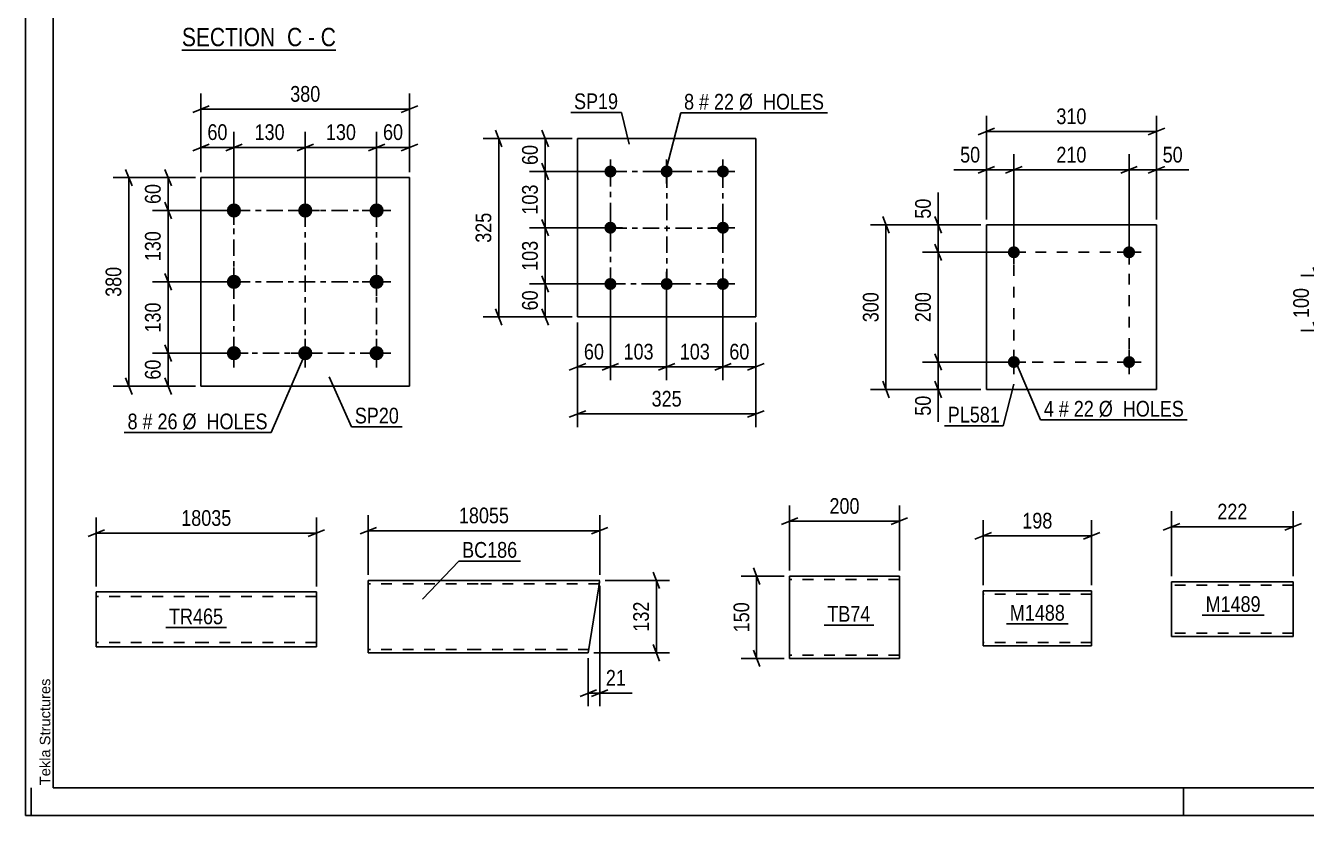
# Model space of a CAD drawing. Header units: millimetres. Extents: x 0 to 841, y 0 to 594.
# Drawn here: x 0 to 233.4, y 0 to 143.9 of the extents above; entities that cross this region are included whole.
import ezdxf

# ---------------------------------------------------------------- set-up
doc = ezdxf.new("R2010")
doc.units = ezdxf.units.MM
doc.linetypes.add('DXK_LINE_DOT2', pattern=[3.9198, 1.9599, -1.9599])
doc.linetypes.add('DXK_LINE_DOT3', pattern=[5.9187, 2.979, -0.9799, 0.9799, -0.9799])
doc.styles.add('Arial', font='ARIAL.TTF', dxfattribs={"height": 0.2})
doc.styles.add('Arial Narrow', font='ARIALN.TTF', dxfattribs={"height": 0.2})

# ---------------------------------------------------------------- blocks, each defined once
blk = doc.blocks.new('Unknown-814553059-1135')
at = {"color": 5, "linetype": 'Continuous'}
for p, q in [((0, 594), (0, 0)), ((5, 589), (5, 5)), ((1, 0), (1, 5)), ((5, 5), (836, 5)), ((211, 0), (211, 5)), ((0, 0), (841, 0))]:
    blk.add_line(p, q, dxfattribs=at)
at = {"color": 174, "linetype": 'Continuous', "style": 'Arial'}
blk.add_text('Tekla Structures', height=1.9102, rotation=90, dxfattribs=at).set_placement((4.5, 5.5))
blk = doc.blocks.new('Unknown-814553059-13 - 6811')
at = {"color": 6, "linetype": 'Continuous'}
blk.add_line((28.48, 139.41), (56.55, 139.41), dxfattribs=at)
at = {"color": 0, "linetype": 'Continuous'}
blk.add_wipeout([(46.59, 140.16), (46.59, 143.66), (28.48, 143.66), (28.48, 140.16)], dxfattribs=at)
at = {"color": 7, "linetype": 'Continuous', "style": 'Arial Narrow'}
blk.add_text('SECTION ', height=3.34, dxfattribs=at).set_placement((28.48, 140.16))
at = {"color": 0, "linetype": 'Continuous'}
blk.add_wipeout([(50.41, 140.16), (50.41, 143.66), (47.64, 143.66), (47.64, 140.16)], dxfattribs=at)
at = {"color": 7, "linetype": 'Continuous', "style": 'Arial Narrow'}
blk.add_text('C', height=3.34, dxfattribs=at).set_placement((47.64, 140.16))
at = {"color": 0, "linetype": 'Continuous'}
blk.add_wipeout([(52.73, 140.16), (52.73, 143.66), (51.46, 143.66), (51.46, 140.16)], dxfattribs=at)
at = {"color": 7, "linetype": 'Continuous', "style": 'Arial Narrow'}
blk.add_text('-', height=3.34, dxfattribs=at).set_placement((51.46, 140.16))
at = {"color": 0, "linetype": 'Continuous'}
blk.add_wipeout([(56.55, 140.16), (56.55, 143.66), (53.78, 143.66), (53.78, 140.16)], dxfattribs=at)
at = {"color": 7, "linetype": 'Continuous', "style": 'Arial Narrow'}
blk.add_text('C', height=3.34, dxfattribs=at).set_placement((53.78, 140.16))
blk = doc.blocks.new('Part-814553059-6535 - 6529')
at = {"color": 2, "linetype": 'Continuous'}
for p, q in [((31.96, 116.22), (31.96, 78.22)), ((31.96, 116.22), (69.96, 116.22)), ((69.96, 116.22), (69.96, 78.22)), ((31.96, 78.22), (69.96, 78.22))]:
    blk.add_line(p, q, dxfattribs=at)
blk = doc.blocks.new('Bolt-814553059-6568 - 6529')
at = {"linetype": 'Continuous'}
for points in [[(37.96, 111.52, -1), (37.96, 108.92, -1)], [(50.96, 111.52, -1), (50.96, 108.92, -1)], [(63.96, 111.52, -1), (63.96, 108.92, -1)], [(37.96, 98.52, -1), (37.96, 95.92, -1)], [(63.96, 98.52, -1), (63.96, 95.92, -1)], [(37.96, 85.52, -1), (37.96, 82.92, -1)], [(50.96, 85.52, -1), (50.96, 82.92, -1)], [(63.96, 85.52, -1), (63.96, 82.92, -1)]]:
    blk.add_hatch(color=1, dxfattribs=at).paths.add_polyline_path(points)
at = {"color": 1, "linetype": 'Continuous'}
for p, q in [((37.96, 112.82), (37.96, 107.62)), ((50.96, 112.82), (50.96, 107.62)), ((63.96, 112.82), (63.96, 107.62)), ((35.36, 110.22), (40.56, 110.22)), ((48.36, 110.22), (53.56, 110.22)), ((61.36, 110.22), (66.56, 110.22)), ((37.96, 99.82), (37.96, 94.62)), ((63.96, 99.82), (63.96, 94.62)), ((35.36, 97.22), (40.56, 97.22)), ((61.36, 97.22), (66.56, 97.22)), ((37.96, 86.82), (37.96, 81.62)), ((50.96, 86.82), (50.96, 81.62)), ((63.96, 86.82), (63.96, 81.62)), ((35.36, 84.22), (40.56, 84.22)), ((48.36, 84.22), (53.56, 84.22)), ((61.36, 84.22), (66.56, 84.22))]:
    blk.add_line(p, q, dxfattribs=at)
blk = doc.blocks.new('Part-814553059-11374 - 11373')
at = {"color": 2, "linetype": 'Continuous'}
for p, q in [((62.44, 41.62), (62.44, 42.82)), ((62.44, 42.82), (82.44, 42.82)), ((82.54, 42.82), (104.62, 42.82)), ((104.6, 42.73), (104.43, 41.62)), ((104.62, 42.82), (104.6, 42.73)), ((62.44, 29.71), (62.44, 41.62)), ((104.43, 41.62), (102.54, 29.62)), ((62.44, 29.62), (62.44, 29.71)), ((82.44, 29.62), (62.44, 29.62)), ((102.54, 29.62), (82.54, 29.62))]:
    blk.add_line(p, q, dxfattribs=at)
at = {"color": 7, "linetype": 'DXK_LINE_DOT2'}
for p, q in [((82.44, 42.22), (62.44, 42.22)), ((104.52, 42.22), (82.54, 42.22)), ((104.43, 41.62), (104.56, 42.47)), ((82.44, 30.22), (62.44, 30.22)), ((62.44, 29.71), (62.44, 29.62)), ((102.64, 30.22), (82.54, 30.22))]:
    blk.add_line(p, q, dxfattribs=at)
blk = doc.blocks.new('Part-814553059-6500 - 6496')
at = {"color": 2, "linetype": 'Continuous'}
for p, q in [((139.23, 43.6), (139.23, 42.4)), ((159.23, 43.6), (139.23, 43.6)), ((139.23, 29.34), (139.23, 42.4)), ((159.23, 43.51), (159.23, 43.6)), ((159.23, 43.51), (159.23, 42.4)), ((159.23, 42.4), (159.23, 28.6)), ((139.23, 28.69), (139.23, 29.34)), ((139.23, 28.6), (139.23, 28.69)), ((159.23, 28.6), (139.23, 28.6))]:
    blk.add_line(p, q, dxfattribs=at)
at = {"color": 7, "linetype": 'DXK_LINE_DOT2'}
for p, q in [((159.23, 43), (139.23, 43)), ((159.23, 42.4), (159.23, 43.25)), ((139.23, 29.34), (139.23, 28.95)), ((139.23, 29.2), (139.23, 29.25)), ((159.23, 29.2), (139.23, 29.2)), ((159.23, 29.2), (159.23, 29.25))]:
    blk.add_line(p, q, dxfattribs=at)
blk = doc.blocks.new('Bolt-814553059-6357 - 6323')
at = {"linetype": 'Continuous'}
for points in [[(106.57, 118.43, -1), (106.57, 116.23, -1)], [(116.82, 118.43, -1), (116.82, 116.23, -1)], [(127.07, 118.43, -1), (127.07, 116.23, -1)], [(106.57, 108.18, -1), (106.57, 105.98, -1)], [(127.07, 108.18, -1), (127.07, 105.98, -1)], [(106.57, 97.93, -1), (106.57, 95.73, -1)], [(116.82, 97.93, -1), (116.82, 95.73, -1)], [(127.07, 97.93, -1), (127.07, 95.73, -1)]]:
    blk.add_hatch(color=1, dxfattribs=at).paths.add_polyline_path(points)
at = {"color": 1, "linetype": 'Continuous'}
for p, q in [((106.57, 119.53), (106.57, 115.13)), ((116.82, 119.53), (116.82, 115.13)), ((127.07, 119.53), (127.07, 115.13)), ((104.37, 117.33), (108.77, 117.33)), ((114.62, 117.33), (119.02, 117.33)), ((124.87, 117.33), (129.27, 117.33)), ((106.57, 109.28), (106.57, 104.88)), ((127.07, 109.28), (127.07, 104.88)), ((104.37, 107.08), (108.77, 107.08)), ((124.87, 107.08), (129.27, 107.08)), ((106.57, 99.03), (106.57, 94.63)), ((116.82, 99.03), (116.82, 94.63)), ((127.07, 99.03), (127.07, 94.63)), ((104.37, 96.83), (108.77, 96.83)), ((114.62, 96.83), (119.02, 96.83)), ((124.87, 96.83), (129.27, 96.83))]:
    blk.add_line(p, q, dxfattribs=at)
blk = doc.blocks.new('Part-814553059-6362 - 6323')
at = {"color": 2, "linetype": 'Continuous'}
for p, q in [((100.57, 123.33), (100.57, 90.83)), ((100.57, 123.33), (133.07, 123.33)), ((133.07, 123.33), (133.07, 90.83)), ((100.57, 90.83), (133.07, 90.83))]:
    blk.add_line(p, q, dxfattribs=at)
blk = doc.blocks.new('Part-814553059-2175 - 2171')
at = {"color": 2, "linetype": 'Continuous'}
for p, q in [((12.88, 39.11), (12.88, 40.71)), ((12.88, 40.71), (32.88, 40.71)), ((32.98, 40.71), (52.98, 40.71)), ((52.98, 40.71), (52.98, 39.11)), ((12.88, 39.11), (12.88, 30.71)), ((52.98, 30.71), (52.98, 39.11)), ((32.88, 30.71), (12.88, 30.71)), ((52.98, 30.71), (32.98, 30.71))]:
    blk.add_line(p, q, dxfattribs=at)
at = {"color": 7, "linetype": 'DXK_LINE_DOT2'}
for p, q in [((32.88, 39.91), (12.88, 39.91)), ((52.98, 39.91), (32.98, 39.91)), ((52.98, 39.11), (52.98, 40.59)), ((12.88, 31.51), (12.88, 31.57)), ((32.88, 31.51), (12.88, 31.51)), ((52.98, 31.51), (32.98, 31.51)), ((52.98, 31.51), (52.98, 31.57))]:
    blk.add_line(p, q, dxfattribs=at)
blk = doc.blocks.new('Part-814553059-2128 - 2114')
at = {"color": 2, "linetype": 'Continuous'}
for p, q in [((174.49, 31.01), (174.49, 40.92)), ((194.26, 40.92), (174.49, 40.92)), ((194.26, 32.12), (194.26, 40.92)), ((174.49, 31.01), (174.49, 30.92)), ((174.49, 30.92), (194.26, 30.92)), ((194.26, 30.92), (194.26, 32.12))]:
    blk.add_line(p, q, dxfattribs=at)
at = {"color": 7, "linetype": 'DXK_LINE_DOT2'}
for p, q in [((194.26, 40.32), (174.49, 40.32)), ((174.49, 31.52), (174.49, 31.57)), ((194.26, 31.52), (174.49, 31.52)), ((194.26, 31.57), (194.26, 31.89)), ((194.26, 31.52), (194.26, 31.57))]:
    blk.add_line(p, q, dxfattribs=at)
blk = doc.blocks.new('Bolt-814553059-1943 - 1894')
at = {"linetype": 'Continuous'}
for points in [[(181.19, 82.61, -1), (178.99, 82.61, -1)], [(202.19, 82.61, -1), (199.99, 82.61, -1)]]:
    blk.add_hatch(color=1, dxfattribs=at).paths.add_polyline_path(points)
at = {"color": 1, "linetype": 'Continuous'}
for p, q in [((180.09, 84.81), (180.09, 80.41)), ((201.09, 84.81), (201.09, 80.41)), ((177.89, 82.61), (182.29, 82.61)), ((198.89, 82.61), (203.29, 82.61))]:
    blk.add_line(p, q, dxfattribs=at)
blk = doc.blocks.new('Part-814553059-1910 - 1894')
at = {"color": 2, "linetype": 'Continuous'}
for p, q in [((175.09, 77.61), (175.09, 107.61)), ((175.09, 107.61), (206.09, 107.61)), ((206.09, 107.61), (206.09, 77.61)), ((206.09, 77.61), (175.09, 77.61))]:
    blk.add_line(p, q, dxfattribs=at)
blk = doc.blocks.new('Bolt-814553059-1948 - 1894')
at = {"linetype": 'Continuous'}
for points in [[(181.19, 102.61, -1), (178.99, 102.61, -1)], [(202.19, 102.61, -1), (199.99, 102.61, -1)]]:
    blk.add_hatch(color=1, dxfattribs=at).paths.add_polyline_path(points)
at = {"color": 1, "linetype": 'Continuous'}
for p, q in [((180.09, 104.81), (180.09, 100.41)), ((201.09, 104.81), (201.09, 100.41)), ((177.89, 102.61), (182.29, 102.61)), ((198.89, 102.61), (203.29, 102.61))]:
    blk.add_line(p, q, dxfattribs=at)
blk = doc.blocks.new('Part-814553059-1877 - 1863')
at = {"color": 2, "linetype": 'Continuous'}
for p, q in [((208.83, 32.67), (208.83, 42.58)), ((230.99, 42.58), (208.83, 42.58)), ((230.99, 33.78), (230.99, 42.58)), ((230.99, 32.58), (230.99, 33.78)), ((208.83, 32.67), (208.83, 32.58)), ((208.83, 32.58), (230.99, 32.58))]:
    blk.add_line(p, q, dxfattribs=at)
at = {"color": 7, "linetype": 'DXK_LINE_DOT2'}
for p, q in [((230.99, 41.98), (208.83, 41.98)), ((208.83, 33.18), (208.83, 33.22)), ((230.99, 33.18), (208.83, 33.18)), ((230.99, 33.22), (230.99, 33.55)), ((230.99, 33.18), (230.99, 33.22))]:
    blk.add_line(p, q, dxfattribs=at)
blk = doc.blocks.new('Rectangle-814553059-6655 - 6529')
at = {"color": 1, "linetype": 'DXK_LINE_DOT3'}
blk.add_lwpolyline([(37.96, 110.22), (63.96, 110.22), (63.96, 84.22), (37.96, 84.22), (37.96, 110.22)], close=True, dxfattribs=at)
blk = doc.blocks.new('Rectangle-814553059-6449 - 6323')
at = {"color": 1, "linetype": 'DXK_LINE_DOT3'}
blk.add_lwpolyline([(106.57, 117.33), (127.07, 117.33), (127.07, 96.83), (106.57, 96.83), (106.57, 117.33)], close=True, dxfattribs=at)
blk = doc.blocks.new('Rectangle-814553059-2057 - 1894')
at = {"color": 1, "linetype": 'DXK_LINE_DOT2'}
blk.add_lwpolyline([(180.09, 102.61), (201.09, 102.61), (201.09, 82.61), (180.09, 82.61), (180.09, 102.61)], close=True, dxfattribs=at)
blk = doc.blocks.new('Line-814553059-6641 - 6529')
at = {"color": 1, "linetype": 'DXK_LINE_DOT3'}
blk.add_line((50.96, 110.22), (50.96, 84.22), dxfattribs=at)
blk = doc.blocks.new('Line-814553059-6435 - 6323')
at = {"color": 1, "linetype": 'DXK_LINE_DOT3'}
blk.add_line((116.87, 117.33), (116.87, 96.83), dxfattribs=at)
blk = doc.blocks.new('Line-814553059-6648 - 6529')
at = {"color": 1, "linetype": 'DXK_LINE_DOT3'}
blk.add_line((37.96, 97.22), (63.96, 97.22), dxfattribs=at)
blk = doc.blocks.new('Line-814553059-6442 - 6323')
at = {"color": 1, "linetype": 'DXK_LINE_DOT3'}
blk.add_line((106.57, 107.03), (127.07, 107.03), dxfattribs=at)
blk = doc.blocks.new('StraightDimension-814553059-6595 - 6529')
at = {"color": 7, "linetype": 'Continuous'}
for p, q in [((19.39, 114.72), (18.19, 117.72)), ((30.96, 116.22), (15.94, 116.22)), ((18.79, 78.22), (18.79, 116.22)), ((18.19, 79.72), (19.39, 76.72)), ((30.96, 78.22), (15.94, 78.22))]:
    blk.add_line(p, q, dxfattribs=at)
at = {"color": 0}
blk.add_wipeout([(18.04, 100.57), (13.84, 100.57), (13.84, 93.88), (18.04, 93.88)], dxfattribs=at)
at = {"color": 3, "style": 'Arial Narrow'}
blk.add_text('380', height=2.863, rotation=90.0002, dxfattribs=at).set_placement((17.44, 94.48))
blk = doc.blocks.new('StraightDimension-814553059-6570 - 6529')
at = {"color": 7, "linetype": 'Continuous'}
for p, q in [((25.36, 117.72), (26.56, 114.72)), ((30.96, 116.22), (23.11, 116.22)), ((25.96, 110.22), (25.96, 116.22)), ((36.96, 110.22), (23.11, 110.22)), ((26.56, 108.72), (25.36, 111.72))]:
    blk.add_line(p, q, dxfattribs=at)
at = {"color": 0}
blk.add_wipeout([(25.21, 115.65), (21.01, 115.65), (21.01, 110.8), (25.21, 110.8)], dxfattribs=at)
at = {"color": 3, "style": 'Arial Narrow'}
blk.add_text('60', height=2.863, rotation=90.0002, dxfattribs=at).set_placement((24.61, 111.4))
blk = doc.blocks.new('StraightDimension-814553059-6580 - 6529')
at = {"color": 7, "linetype": 'Continuous'}
for p, q in [((36.96, 84.22), (23.11, 84.22)), ((25.36, 85.72), (26.56, 82.72)), ((25.96, 78.22), (25.96, 84.22)), ((26.56, 76.72), (25.36, 79.72)), ((30.96, 78.22), (23.11, 78.22))]:
    blk.add_line(p, q, dxfattribs=at)
at = {"color": 0}
blk.add_wipeout([(25.21, 83.65), (21.01, 83.65), (21.01, 78.8), (25.21, 78.8)], dxfattribs=at)
at = {"color": 3, "style": 'Arial Narrow'}
blk.add_text('60', height=2.863, rotation=90.0002, dxfattribs=at).set_placement((24.61, 79.4))
blk = doc.blocks.new('StraightDimension-814553059-6606 - 6529')
at = {"color": 7, "linetype": 'Continuous'}
for p, q in [((63.96, 111.22), (63.96, 124.57)), ((69.96, 117.22), (69.96, 124.57)), ((62.46, 121.12), (65.46, 122.32)), ((63.96, 121.72), (69.96, 121.72)), ((71.46, 122.32), (68.46, 121.12))]:
    blk.add_line(p, q, dxfattribs=at)
at = {"color": 0}
blk.add_wipeout([(69.39, 122.47), (69.39, 126.67), (64.53, 126.67), (64.53, 122.47)], dxfattribs=at)
at = {"color": 3, "style": 'Arial Narrow'}
blk.add_text('60', height=2.863, dxfattribs=at).set_placement((65.13, 123.07))
blk = doc.blocks.new('StraightDimension-814553059-6616 - 6529')
at = {"color": 7, "linetype": 'Continuous'}
for p, q in [((31.96, 117.22), (31.96, 124.57)), ((37.96, 111.22), (37.96, 124.57)), ((30.46, 121.12), (33.46, 122.32)), ((31.96, 121.72), (37.96, 121.72)), ((39.46, 122.32), (36.46, 121.12))]:
    blk.add_line(p, q, dxfattribs=at)
at = {"color": 0}
blk.add_wipeout([(37.39, 122.47), (37.39, 126.67), (32.53, 126.67), (32.53, 122.47)], dxfattribs=at)
at = {"color": 3, "style": 'Arial Narrow'}
blk.add_text('60', height=2.863, dxfattribs=at).set_placement((33.13, 123.07))
blk = doc.blocks.new('StraightDimension-814553059-6631 - 6529')
at = {"color": 7, "linetype": 'Continuous'}
for p, q in [((31.96, 117.22), (31.96, 131.54)), ((69.96, 117.22), (69.96, 131.54)), ((33.46, 129.29), (30.46, 128.09)), ((31.96, 128.69), (69.96, 128.69)), ((68.46, 128.09), (71.46, 129.29))]:
    blk.add_line(p, q, dxfattribs=at)
at = {"color": 0}
blk.add_wipeout([(54.31, 129.44), (54.31, 133.64), (47.62, 133.64), (47.62, 129.44)], dxfattribs=at)
at = {"color": 3, "style": 'Arial Narrow'}
blk.add_text('380', height=2.863, dxfattribs=at).set_placement((48.22, 130.04))
blk = doc.blocks.new('StraightDimension-814553059-9884 - 6529')
at = {"color": 7, "linetype": 'Continuous'}
for p, q in [((26.56, 95.72), (25.36, 98.72)), ((36.96, 97.22), (23.11, 97.22)), ((25.96, 84.22), (25.96, 97.22)), ((36.96, 84.22), (23.11, 84.22)), ((25.36, 85.72), (26.56, 82.72))]:
    blk.add_line(p, q, dxfattribs=at)
at = {"color": 0}
blk.add_wipeout([(25.21, 94.07), (21.01, 94.07), (21.01, 87.38), (25.21, 87.38)], dxfattribs=at)
at = {"color": 3, "style": 'Arial Narrow'}
blk.add_text('130', height=2.863, rotation=90.0002, dxfattribs=at).set_placement((24.61, 87.98))
blk = doc.blocks.new('StraightDimension-814553059-9886 - 6529')
at = {"color": 7, "linetype": 'Continuous'}
for p, q in [((36.96, 110.22), (23.11, 110.22)), ((26.56, 108.72), (25.36, 111.72)), ((25.96, 97.22), (25.96, 110.22)), ((25.36, 98.72), (26.56, 95.72)), ((36.96, 97.22), (23.11, 97.22))]:
    blk.add_line(p, q, dxfattribs=at)
at = {"color": 0}
blk.add_wipeout([(25.21, 107.07), (21.01, 107.07), (21.01, 100.38), (25.21, 100.38)], dxfattribs=at)
at = {"color": 3, "style": 'Arial Narrow'}
blk.add_text('130', height=2.863, rotation=90.0002, dxfattribs=at).set_placement((24.61, 100.98))
blk = doc.blocks.new('StraightDimension-814553059-9906 - 6529')
at = {"color": 7, "linetype": 'Continuous'}
for p, q in [((37.96, 111.22), (37.96, 124.57)), ((50.96, 111.22), (50.96, 124.57)), ((39.46, 122.32), (36.46, 121.12)), ((37.96, 121.72), (50.96, 121.72)), ((49.46, 121.12), (52.46, 122.32))]:
    blk.add_line(p, q, dxfattribs=at)
at = {"color": 0}
blk.add_wipeout([(47.81, 122.47), (47.81, 126.67), (41.12, 126.67), (41.12, 122.47)], dxfattribs=at)
at = {"color": 3, "style": 'Arial Narrow'}
blk.add_text('130', height=2.863, dxfattribs=at).set_placement((41.72, 123.07))
blk = doc.blocks.new('StraightDimension-814553059-9908 - 6529')
at = {"color": 7, "linetype": 'Continuous'}
for p, q in [((50.96, 111.22), (50.96, 124.57)), ((63.96, 111.22), (63.96, 124.57)), ((52.46, 122.32), (49.46, 121.12)), ((50.96, 121.72), (63.96, 121.72)), ((62.46, 121.12), (65.46, 122.32))]:
    blk.add_line(p, q, dxfattribs=at)
at = {"color": 0}
blk.add_wipeout([(60.81, 122.47), (60.81, 126.67), (54.12, 126.67), (54.12, 122.47)], dxfattribs=at)
at = {"color": 3, "style": 'Arial Narrow'}
blk.add_text('130', height=2.863, dxfattribs=at).set_placement((54.72, 123.07))
blk = doc.blocks.new('StraightDimension-814553059-11407 - 11373')
at = {"color": 7, "linetype": 'Continuous'}
for p, q in [((62.44, 43.82), (62.44, 54.73)), ((104.62, 43.82), (104.62, 54.73)), ((63.94, 52.48), (60.94, 51.28)), ((62.44, 51.88), (104.62, 51.88)), ((103.12, 51.28), (106.12, 52.48))]:
    blk.add_line(p, q, dxfattribs=at)
at = {"color": 0}
blk.add_wipeout([(88.7, 52.63), (88.7, 56.83), (78.36, 56.83), (78.36, 52.63)], dxfattribs=at)
at = {"color": 3, "style": 'Arial Narrow'}
blk.add_text('18055', height=2.863, dxfattribs=at).set_placement((78.96, 53.23))
blk = doc.blocks.new('StraightDimension-814553059-11418 - 11373')
at = {"color": 7, "linetype": 'Continuous'}
for p, q in [((104.62, 41.82), (104.62, 19.88)), ((102.54, 28.62), (102.54, 19.88)), ((101.04, 21.68), (104.04, 22.88)), ((102.54, 22.28), (104.62, 22.28)), ((106.12, 22.88), (103.12, 21.68))]:
    blk.add_line(p, q, dxfattribs=at)
at = {"color": 0}
blk.add_wipeout([(110, 23.03), (110, 27.23), (105.14, 27.23), (105.14, 23.03)], dxfattribs=at)
at = {"color": 7, "linetype": 'Continuous'}
blk.add_line((104.62, 22.28), (110.52, 22.28), dxfattribs=at)
blk.add_line((104.62, 22.28), (110.52, 22.28), dxfattribs=at)
at = {"color": 3, "style": 'Arial Narrow'}
blk.add_text('21', height=2.863, dxfattribs=at).set_placement((105.74, 23.63))
blk = doc.blocks.new('StraightDimension-814553059-11433 - 11373')
at = {"color": 7, "linetype": 'Continuous'}
for p, q in [((105.62, 42.82), (117.34, 42.82)), ((115.54, 41.32), (114.34, 44.32)), ((114.94, 29.62), (114.94, 42.82)), ((114.34, 31.12), (115.54, 28.12)), ((103.54, 29.62), (117.34, 29.62))]:
    blk.add_line(p, q, dxfattribs=at)
at = {"color": 0}
blk.add_wipeout([(114.19, 39.56), (109.99, 39.56), (109.99, 32.88), (114.19, 32.88)], dxfattribs=at)
at = {"color": 3, "style": 'Arial Narrow'}
blk.add_text('132', height=2.863, rotation=90.0002, dxfattribs=at).set_placement((113.59, 33.48))
blk = doc.blocks.new('StraightDimension-814553059-6503 - 6496')
at = {"color": 7, "linetype": 'Continuous'}
for p, q in [((139.23, 44.6), (139.23, 56.45)), ((159.23, 44.6), (159.23, 56.45)), ((140.73, 54.2), (137.73, 53)), ((157.73, 53), (160.73, 54.2)), ((139.23, 53.6), (159.23, 53.6))]:
    blk.add_line(p, q, dxfattribs=at)
at = {"color": 0}
blk.add_wipeout([(152.58, 54.35), (152.58, 58.55), (145.89, 58.55), (145.89, 54.35)], dxfattribs=at)
at = {"color": 3, "style": 'Arial Narrow'}
blk.add_text('200', height=2.863, dxfattribs=at).set_placement((146.49, 54.95))
blk = doc.blocks.new('StraightDimension-814553059-6514 - 6496')
at = {"color": 7, "linetype": 'Continuous'}
for p, q in [((133.82, 42.1), (132.62, 45.1)), ((138.23, 43.6), (130.37, 43.6)), ((133.22, 28.6), (133.22, 43.6)), ((138.23, 28.6), (130.37, 28.6)), ((132.62, 30.1), (133.82, 27.1))]:
    blk.add_line(p, q, dxfattribs=at)
at = {"color": 0}
blk.add_wipeout([(132.47, 39.44), (128.27, 39.44), (128.27, 32.76), (132.47, 32.76)], dxfattribs=at)
at = {"color": 3, "style": 'Arial Narrow'}
blk.add_text('150', height=2.863, rotation=90.0002, dxfattribs=at).set_placement((131.87, 33.36))
blk = doc.blocks.new('StraightDimension-814553059-9934 - 6323')
at = {"color": 7, "linetype": 'Continuous'}
for p, q in [((106.57, 95.83), (106.57, 79.32)), ((116.82, 95.83), (116.82, 79.32)), ((105.07, 81.12), (108.07, 82.32)), ((106.57, 81.72), (116.82, 81.72)), ((118.32, 82.32), (115.32, 81.12))]:
    blk.add_line(p, q, dxfattribs=at)
at = {"color": 0}
blk.add_wipeout([(115.04, 82.47), (115.04, 86.67), (108.36, 86.67), (108.36, 82.47)], dxfattribs=at)
at = {"color": 3, "style": 'Arial Narrow'}
blk.add_text('103', height=2.863, dxfattribs=at).set_placement((108.96, 83.07))
blk = doc.blocks.new('StraightDimension-814553059-6385 - 6323')
at = {"color": 7, "linetype": 'Continuous'}
for p, q in [((127.07, 95.83), (127.07, 79.32)), ((133.07, 89.83), (133.07, 79.32)), ((125.57, 81.12), (128.57, 82.32)), ((127.07, 81.72), (133.07, 81.72)), ((134.57, 82.32), (131.57, 81.12))]:
    blk.add_line(p, q, dxfattribs=at)
at = {"color": 0}
blk.add_wipeout([(132.5, 82.47), (132.5, 86.67), (127.64, 86.67), (127.64, 82.47)], dxfattribs=at)
at = {"color": 3, "style": 'Arial Narrow'}
blk.add_text('60', height=2.863, dxfattribs=at).set_placement((128.24, 83.07))
blk = doc.blocks.new('StraightDimension-814553059-9956 - 6323')
at = {"color": 7, "linetype": 'Continuous'}
for p, q in [((94.08, 108.58), (95.28, 105.58)), ((105.57, 107.08), (91.83, 107.08)), ((94.68, 96.83), (94.68, 107.08)), ((95.28, 95.33), (94.08, 98.33)), ((105.57, 96.83), (91.83, 96.83))]:
    blk.add_line(p, q, dxfattribs=at)
at = {"color": 0}
blk.add_wipeout([(93.93, 105.3), (89.73, 105.3), (89.73, 98.62), (93.93, 98.62)], dxfattribs=at)
at = {"color": 3, "style": 'Arial Narrow'}
blk.add_text('103', height=2.863, rotation=90.0002, dxfattribs=at).set_placement((93.33, 99.22))
blk = doc.blocks.new('StraightDimension-814553059-6364 - 6323')
at = {"color": 7, "linetype": 'Continuous'}
for p, q in [((86.81, 121.83), (85.61, 124.83)), ((99.57, 123.33), (83.36, 123.33)), ((86.21, 90.83), (86.21, 123.33)), ((85.61, 92.33), (86.81, 89.33)), ((99.57, 90.83), (83.36, 90.83))]:
    blk.add_line(p, q, dxfattribs=at)
at = {"color": 0}
blk.add_wipeout([(85.46, 110.43), (81.26, 110.43), (81.26, 103.74), (85.46, 103.74)], dxfattribs=at)
at = {"color": 3, "style": 'Arial Narrow'}
blk.add_text('325', height=2.863, rotation=90.0002, dxfattribs=at).set_placement((84.86, 104.34))
blk = doc.blocks.new('StraightDimension-814553059-6375 - 6323')
at = {"color": 7, "linetype": 'Continuous'}
for p, q in [((106.57, 95.83), (106.57, 79.32)), ((100.57, 89.83), (100.57, 79.32)), ((99.07, 81.12), (102.07, 82.32)), ((100.57, 81.72), (106.57, 81.72)), ((108.07, 82.32), (105.07, 81.12))]:
    blk.add_line(p, q, dxfattribs=at)
at = {"color": 0}
blk.add_wipeout([(106, 82.47), (106, 86.67), (101.14, 86.67), (101.14, 82.47)], dxfattribs=at)
at = {"color": 3, "style": 'Arial Narrow'}
blk.add_text('60', height=2.863, dxfattribs=at).set_placement((101.74, 83.07))
blk = doc.blocks.new('StraightDimension-814553059-6400 - 6323')
at = {"color": 7, "linetype": 'Continuous'}
for p, q in [((100.57, 89.83), (100.57, 70.74)), ((133.07, 89.83), (133.07, 70.74)), ((102.07, 73.74), (99.07, 72.54)), ((100.57, 73.14), (133.07, 73.14)), ((131.57, 72.54), (134.57, 73.74))]:
    blk.add_line(p, q, dxfattribs=at)
at = {"color": 0}
blk.add_wipeout([(120.16, 73.89), (120.16, 78.09), (113.48, 78.09), (113.48, 73.89)], dxfattribs=at)
at = {"color": 3, "style": 'Arial Narrow'}
blk.add_text('325', height=2.863, dxfattribs=at).set_placement((114.08, 74.49))
blk = doc.blocks.new('StraightDimension-814553059-6411 - 6323')
at = {"color": 7, "linetype": 'Continuous'}
for p, q in [((94.08, 98.33), (95.28, 95.33)), ((105.57, 96.83), (91.83, 96.83)), ((94.68, 90.83), (94.68, 96.83)), ((95.28, 89.33), (94.08, 92.33)), ((99.57, 90.83), (91.83, 90.83))]:
    blk.add_line(p, q, dxfattribs=at)
at = {"color": 0}
blk.add_wipeout([(93.93, 96.26), (89.73, 96.26), (89.73, 91.41), (93.93, 91.41)], dxfattribs=at)
at = {"color": 3, "style": 'Arial Narrow'}
blk.add_text('60', height=2.863, rotation=90.0002, dxfattribs=at).set_placement((93.33, 92.01))
blk = doc.blocks.new('StraightDimension-814553059-6421 - 6323')
at = {"color": 7, "linetype": 'Continuous'}
for p, q in [((94.08, 124.83), (95.28, 121.83)), ((99.57, 123.33), (91.83, 123.33)), ((94.68, 117.33), (94.68, 123.33)), ((105.57, 117.33), (91.83, 117.33)), ((95.28, 115.83), (94.08, 118.83))]:
    blk.add_line(p, q, dxfattribs=at)
at = {"color": 0}
blk.add_wipeout([(93.93, 122.76), (89.73, 122.76), (89.73, 117.91), (93.93, 117.91)], dxfattribs=at)
at = {"color": 3, "style": 'Arial Narrow'}
blk.add_text('60', height=2.863, rotation=90.0002, dxfattribs=at).set_placement((93.33, 118.51))
blk = doc.blocks.new('StraightDimension-814553059-9936 - 6323')
at = {"color": 7, "linetype": 'Continuous'}
for p, q in [((116.82, 95.83), (116.82, 79.32)), ((127.07, 95.83), (127.07, 79.32)), ((115.32, 81.12), (118.32, 82.32)), ((116.82, 81.72), (127.07, 81.72)), ((128.57, 82.32), (125.57, 81.12))]:
    blk.add_line(p, q, dxfattribs=at)
at = {"color": 0}
blk.add_wipeout([(125.29, 82.47), (125.29, 86.67), (118.61, 86.67), (118.61, 82.47)], dxfattribs=at)
at = {"color": 3, "style": 'Arial Narrow'}
blk.add_text('103', height=2.863, dxfattribs=at).set_placement((119.21, 83.07))
blk = doc.blocks.new('StraightDimension-814553059-9958 - 6323')
at = {"color": 7, "linetype": 'Continuous'}
for p, q in [((105.57, 117.33), (91.83, 117.33)), ((94.08, 118.83), (95.28, 115.83)), ((94.68, 107.08), (94.68, 117.33)), ((95.28, 105.58), (94.08, 108.58)), ((105.57, 107.08), (91.83, 107.08))]:
    blk.add_line(p, q, dxfattribs=at)
at = {"color": 0}
blk.add_wipeout([(93.93, 115.55), (89.73, 115.55), (89.73, 108.87), (93.93, 108.87)], dxfattribs=at)
at = {"color": 3, "style": 'Arial Narrow'}
blk.add_text('103', height=2.863, rotation=90.0002, dxfattribs=at).set_placement((93.33, 109.47))
blk = doc.blocks.new('StraightDimension-814553059-2290 - 2271')
at = {"color": 7, "linetype": 'Continuous'}
for p, q in [((255.98, 98.36), (232.36, 98.36)), ((234.61, 99.86), (235.81, 96.86)), ((235.21, 88.36), (235.21, 98.36)), ((235.81, 86.86), (234.61, 89.86)), ((247.97, 88.36), (232.36, 88.36))]:
    blk.add_line(p, q, dxfattribs=at)
at = {"color": 0}
blk.add_wipeout([(234.46, 96.71), (230.26, 96.71), (230.26, 90.02), (234.46, 90.02)], dxfattribs=at)
at = {"color": 3, "style": 'Arial Narrow'}
blk.add_text('100', height=2.863, rotation=90.0002, dxfattribs=at).set_placement((233.86, 90.62))
blk = doc.blocks.new('StraightDimension-814553059-2254 - 2171')
at = {"color": 7, "linetype": 'Continuous'}
for p, q in [((12.88, 41.71), (12.88, 54.26)), ((52.98, 41.71), (52.98, 54.26)), ((14.38, 52.01), (11.38, 50.81)), ((12.88, 51.41), (52.98, 51.41)), ((51.48, 50.81), (54.48, 52.01))]:
    blk.add_line(p, q, dxfattribs=at)
at = {"color": 0}
blk.add_wipeout([(38.1, 52.16), (38.1, 56.36), (27.76, 56.36), (27.76, 52.16)], dxfattribs=at)
at = {"color": 3, "style": 'Arial Narrow'}
blk.add_text('18035', height=2.863, dxfattribs=at).set_placement((28.36, 52.76))
blk = doc.blocks.new('StraightDimension-814553059-2130 - 2114')
at = {"color": 7, "linetype": 'Continuous'}
for p, q in [((174.49, 41.92), (174.49, 53.77)), ((194.26, 41.92), (194.26, 53.77)), ((175.99, 51.52), (172.99, 50.32)), ((192.76, 50.32), (195.76, 51.52)), ((174.49, 50.92), (194.26, 50.92))]:
    blk.add_line(p, q, dxfattribs=at)
at = {"color": 0}
blk.add_wipeout([(187.72, 51.67), (187.72, 55.87), (181.03, 55.87), (181.03, 51.67)], dxfattribs=at)
at = {"color": 3, "style": 'Arial Narrow'}
blk.add_text('198', height=2.863, dxfattribs=at).set_placement((181.63, 52.27))
blk = doc.blocks.new('StraightDimension-814553059-1950 - 1894')
at = {"color": 7, "linetype": 'Continuous'}
for p, q in [((201.09, 103.61), (201.09, 120.46)), ((206.09, 108.61), (206.09, 120.46)), ((199.59, 117.01), (202.59, 118.21)), ((201.09, 117.61), (206.09, 117.61)), ((207.59, 118.21), (204.59, 117.01))]:
    blk.add_line(p, q, dxfattribs=at)
at = {"color": 0}
blk.add_wipeout([(211.47, 118.36), (211.47, 122.56), (206.61, 122.56), (206.61, 118.36)], dxfattribs=at)
at = {"color": 7, "linetype": 'Continuous'}
blk.add_line((206.09, 117.61), (211.99, 117.61), dxfattribs=at)
blk.add_line((206.09, 117.61), (211.99, 117.61), dxfattribs=at)
at = {"color": 3, "style": 'Arial Narrow'}
blk.add_text('50', height=2.863, dxfattribs=at).set_placement((207.21, 118.96))
blk = doc.blocks.new('StraightDimension-814553059-1963 - 1894')
at = {"color": 7, "linetype": 'Continuous'}
for p, q in [((180.09, 103.61), (180.09, 120.46)), ((201.09, 103.61), (201.09, 120.46)), ((181.59, 118.21), (178.59, 117.01)), ((180.09, 117.61), (201.09, 117.61)), ((199.59, 117.01), (202.59, 118.21))]:
    blk.add_line(p, q, dxfattribs=at)
at = {"color": 0}
blk.add_wipeout([(193.93, 118.36), (193.93, 122.56), (187.24, 122.56), (187.24, 118.36)], dxfattribs=at)
at = {"color": 3, "style": 'Arial Narrow'}
blk.add_text('210', height=2.863, dxfattribs=at).set_placement((187.84, 118.96))
blk = doc.blocks.new('StraightDimension-814553059-1979 - 1894')
at = {"color": 7, "linetype": 'Continuous'}
for p, q in [((175.09, 108.61), (175.09, 120.46)), ((180.09, 103.61), (180.09, 120.46)), ((173.59, 117.01), (176.59, 118.21)), ((175.09, 117.61), (180.09, 117.61)), ((181.59, 118.21), (178.59, 117.01))]:
    blk.add_line(p, q, dxfattribs=at)
at = {"color": 0}
blk.add_wipeout([(174.56, 118.36), (174.56, 122.56), (169.7, 122.56), (169.7, 118.36)], dxfattribs=at)
at = {"color": 7, "linetype": 'Continuous'}
blk.add_line((175.09, 117.61), (169.18, 117.61), dxfattribs=at)
blk.add_line((175.09, 117.61), (169.18, 117.61), dxfattribs=at)
at = {"color": 3, "style": 'Arial Narrow'}
blk.add_text('50', height=2.863, dxfattribs=at).set_placement((170.3, 118.96))
blk = doc.blocks.new('StraightDimension-814553059-1993 - 1894')
at = {"color": 7, "linetype": 'Continuous'}
for p, q in [((174.09, 107.61), (163.46, 107.61)), ((165.71, 109.11), (166.91, 106.11)), ((166.31, 102.61), (166.31, 107.61)), ((166.91, 101.11), (165.71, 104.11)), ((179.09, 102.61), (163.46, 102.61))]:
    blk.add_line(p, q, dxfattribs=at)
at = {"color": 0}
blk.add_wipeout([(165.56, 112.99), (161.36, 112.99), (161.36, 108.13), (165.56, 108.13)], dxfattribs=at)
at = {"color": 7, "linetype": 'Continuous'}
blk.add_line((166.31, 107.61), (166.31, 113.51), dxfattribs=at)
blk.add_line((166.31, 107.61), (166.31, 113.51), dxfattribs=at)
at = {"color": 3, "style": 'Arial Narrow'}
blk.add_text('50', height=2.863, rotation=90.0002, dxfattribs=at).set_placement((164.96, 108.73))
blk = doc.blocks.new('StraightDimension-814553059-2006 - 1894')
at = {"color": 7, "linetype": 'Continuous'}
for p, q in [((166.91, 101.11), (165.71, 104.11)), ((179.09, 102.61), (163.46, 102.61)), ((166.31, 82.61), (166.31, 102.61)), ((165.71, 84.11), (166.91, 81.11)), ((179.09, 82.61), (163.46, 82.61))]:
    blk.add_line(p, q, dxfattribs=at)
at = {"color": 0}
blk.add_wipeout([(165.56, 95.95), (161.36, 95.95), (161.36, 89.27), (165.56, 89.27)], dxfattribs=at)
at = {"color": 3, "style": 'Arial Narrow'}
blk.add_text('200', height=2.863, rotation=90.0002, dxfattribs=at).set_placement((164.96, 89.87))
blk = doc.blocks.new('StraightDimension-814553059-2022 - 1894')
at = {"color": 7, "linetype": 'Continuous'}
for p, q in [((165.71, 84.11), (166.91, 81.11)), ((179.09, 82.61), (163.46, 82.61)), ((166.31, 77.61), (166.31, 82.61)), ((174.09, 77.61), (163.46, 77.61)), ((166.91, 76.11), (165.71, 79.11))]:
    blk.add_line(p, q, dxfattribs=at)
at = {"color": 0}
blk.add_wipeout([(165.56, 77.08), (161.36, 77.08), (161.36, 72.22), (165.56, 72.22)], dxfattribs=at)
at = {"color": 7, "linetype": 'Continuous'}
blk.add_line((166.31, 77.61), (166.31, 71.7), dxfattribs=at)
blk.add_line((166.31, 77.61), (166.31, 71.7), dxfattribs=at)
at = {"color": 3, "style": 'Arial Narrow'}
blk.add_text('50', height=2.863, rotation=90.0002, dxfattribs=at).set_placement((164.96, 72.82))
blk = doc.blocks.new('StraightDimension-814553059-2036 - 1894')
at = {"color": 7, "linetype": 'Continuous'}
for p, q in [((174.09, 107.61), (153.94, 107.61)), ((157.39, 106.11), (156.19, 109.11)), ((156.79, 77.61), (156.79, 107.61)), ((174.09, 77.61), (153.94, 77.61)), ((156.19, 79.11), (157.39, 76.11))]:
    blk.add_line(p, q, dxfattribs=at)
at = {"color": 0}
blk.add_wipeout([(156.04, 95.95), (151.84, 95.95), (151.84, 89.26), (156.04, 89.26)], dxfattribs=at)
at = {"color": 3, "style": 'Arial Narrow'}
blk.add_text('300', height=2.863, rotation=90.0002, dxfattribs=at).set_placement((155.44, 89.86))
blk = doc.blocks.new('StraightDimension-814553059-2047 - 1894')
at = {"color": 7, "linetype": 'Continuous'}
for p, q in [((175.09, 108.61), (175.09, 127.46)), ((206.09, 108.61), (206.09, 127.46)), ((176.59, 125.21), (173.59, 124.01)), ((175.09, 124.61), (206.09, 124.61)), ((204.59, 124.01), (207.59, 125.21))]:
    blk.add_line(p, q, dxfattribs=at)
at = {"color": 0}
blk.add_wipeout([(193.93, 125.36), (193.93, 129.56), (187.24, 129.56), (187.24, 125.36)], dxfattribs=at)
at = {"color": 3, "style": 'Arial Narrow'}
blk.add_text('310', height=2.863, dxfattribs=at).set_placement((187.84, 125.96))
blk = doc.blocks.new('StraightDimension-814553059-1880 - 1863')
at = {"color": 7, "linetype": 'Continuous'}
for p, q in [((208.83, 43.58), (208.83, 55.43)), ((230.99, 43.58), (230.99, 55.43)), ((210.33, 53.18), (207.33, 51.98)), ((208.83, 52.58), (230.99, 52.58)), ((229.49, 51.98), (232.49, 53.18))]:
    blk.add_line(p, q, dxfattribs=at)
at = {"color": 0}
blk.add_wipeout([(223.25, 53.33), (223.25, 57.53), (216.57, 57.53), (216.57, 53.33)], dxfattribs=at)
at = {"color": 3, "style": 'Arial Narrow'}
blk.add_text('222', height=2.863, dxfattribs=at).set_placement((217.17, 53.93))
blk = doc.blocks.new('Mark-814553059-6531 - 6529')
at = {"color": 0}
blk.add_wipeout([(68.03, 71.42), (68.03, 74.42), (59.99, 74.42), (59.99, 71.42)], dxfattribs=at)
blk.add_wipeout([(68.03, 71.42), (68.03, 74.42), (59.99, 74.42), (59.99, 71.42)], dxfattribs=at)
at = {"color": 30, "linetype": 'Continuous'}
for p, q in [((55.33, 79.89), (59.39, 70.82)), ((59.39, 70.82), (68.63, 70.82))]:
    blk.add_line(p, q, dxfattribs=at)
at = {"color": 3, "style": 'Arial Narrow'}
blk.add_text('SP20', height=2.863, dxfattribs=at).set_placement((59.99, 71.42))
blk = doc.blocks.new('Mark-814553059-6564 - 6529')
at = {"color": 0}
blk.add_wipeout([(20.41, 70.35), (20.41, 73.35), (18.58, 73.35), (18.58, 70.35)], dxfattribs=at)
blk.add_wipeout([(20.41, 70.35), (20.41, 73.35), (18.58, 73.35), (18.58, 70.35)], dxfattribs=at)
blk.add_wipeout([(23.14, 70.35), (23.14, 73.35), (21.31, 73.35), (21.31, 70.35)], dxfattribs=at)
blk.add_wipeout([(23.14, 70.35), (23.14, 73.35), (21.31, 73.35), (21.31, 70.35)], dxfattribs=at)
at = {"color": 3, "style": 'Arial Narrow'}
blk.add_text('8', height=2.86, dxfattribs=at).set_placement((18.58, 70.35))
at = {"color": 0}
blk.add_wipeout([(27.69, 70.35), (27.69, 73.35), (24.04, 73.35), (24.04, 70.35)], dxfattribs=at)
blk.add_wipeout([(27.69, 70.35), (27.69, 73.35), (24.04, 73.35), (24.04, 70.35)], dxfattribs=at)
at = {"color": 3, "style": 'Arial Narrow'}
blk.add_text('#', height=2.86, dxfattribs=at).set_placement((21.31, 70.35))
at = {"color": 0}
blk.add_wipeout([(44.12, 70.35), (44.12, 73.35), (28.59, 73.35), (28.59, 70.35)], dxfattribs=at)
blk.add_wipeout([(44.12, 70.35), (44.12, 73.35), (28.59, 73.35), (28.59, 70.35)], dxfattribs=at)
at = {"color": 7, "linetype": 'Continuous'}
for p in [(50.91, 84), (17.98, 69.75)]:
    blk.add_line(p, (44.72, 69.75), dxfattribs=at)
at = {"color": 3, "style": 'Arial Narrow'}
for s, p in [('26', (24.04, 70.35)), ('Ø  HOLES', (28.59, 70.35))]:
    blk.add_text(s, height=2.863, dxfattribs=at).set_placement(p)
blk = doc.blocks.new('Mark-814553059-11447 - 11373')
at = {"color": 0}
blk.add_wipeout([(89.6, 46.95), (89.6, 49.95), (79.55, 49.95), (79.55, 46.95)], dxfattribs=at)
blk.add_wipeout([(89.6, 46.95), (89.6, 49.95), (79.55, 49.95), (79.55, 46.95)], dxfattribs=at)
at = {"color": 30, "linetype": 'Continuous'}
for p, q in [((72.32, 39.41), (78.95, 46.35)), ((78.95, 46.35), (90.2, 46.35))]:
    blk.add_line(p, q, dxfattribs=at)
at = {"color": 3, "style": 'Arial Narrow'}
blk.add_text('BC186', height=2.863, dxfattribs=at).set_placement((79.55, 46.95))
blk = doc.blocks.new('Mark-814553059-6498 - 6496')
at = {"color": 0}
blk.add_wipeout([(153.95, 35.28), (153.95, 38.28), (146.1, 38.28), (146.1, 35.28)], dxfattribs=at)
blk.add_wipeout([(153.95, 35.28), (153.95, 38.28), (146.1, 38.28), (146.1, 35.28)], dxfattribs=at)
at = {"color": 30, "linetype": 'Continuous'}
blk.add_line((145.5, 34.68), (154.55, 34.68), dxfattribs=at)
at = {"color": 3, "style": 'Arial Narrow'}
blk.add_text('TB74', height=2.863, dxfattribs=at).set_placement((146.1, 35.28))
blk = doc.blocks.new('Mark-814553059-6353 - 6323')
at = {"color": 0}
blk.add_wipeout([(121.81, 128.61), (121.81, 131.61), (119.99, 131.61), (119.99, 128.61)], dxfattribs=at)
blk.add_wipeout([(121.81, 128.61), (121.81, 131.61), (119.99, 131.61), (119.99, 128.61)], dxfattribs=at)
at = {"color": 7, "linetype": 'Continuous'}
blk.add_line((116.64, 117.45), (119.39, 128.01), dxfattribs=at)
at = {"color": 0}
blk.add_wipeout([(124.54, 128.61), (124.54, 131.61), (122.71, 131.61), (122.71, 128.61)], dxfattribs=at)
blk.add_wipeout([(124.54, 128.61), (124.54, 131.61), (122.71, 131.61), (122.71, 128.61)], dxfattribs=at)
at = {"color": 3, "style": 'Arial Narrow'}
blk.add_text('8', height=2.86, dxfattribs=at).set_placement((119.99, 128.61))
at = {"color": 0}
blk.add_wipeout([(129.1, 128.61), (129.1, 131.61), (125.44, 131.61), (125.44, 128.61)], dxfattribs=at)
blk.add_wipeout([(129.1, 128.61), (129.1, 131.61), (125.44, 131.61), (125.44, 128.61)], dxfattribs=at)
at = {"color": 3, "style": 'Arial Narrow'}
blk.add_text('#', height=2.86, dxfattribs=at).set_placement((122.71, 128.61))
at = {"color": 0}
blk.add_wipeout([(145.52, 128.61), (145.52, 131.61), (130, 131.61), (130, 128.61)], dxfattribs=at)
blk.add_wipeout([(145.52, 128.61), (145.52, 131.61), (130, 131.61), (130, 128.61)], dxfattribs=at)
at = {"color": 7, "linetype": 'Continuous'}
blk.add_line((119.39, 128.01), (146.12, 128.01), dxfattribs=at)
at = {"color": 3, "style": 'Arial Narrow'}
for s, p in [('22', (125.44, 128.61)), ('Ø  HOLES', (130, 128.61))]:
    blk.add_text(s, height=2.863, dxfattribs=at).set_placement(p)
blk = doc.blocks.new('Mark-814553059-6358 - 6323')
at = {"color": 0}
blk.add_wipeout([(107.98, 128.69), (107.98, 131.69), (99.94, 131.69), (99.94, 128.69)], dxfattribs=at)
blk.add_wipeout([(107.98, 128.69), (107.98, 131.69), (99.94, 131.69), (99.94, 128.69)], dxfattribs=at)
at = {"color": 30, "linetype": 'Continuous'}
for p in [(99.34, 128.09), (109.97, 122.29)]:
    blk.add_line(p, (108.58, 128.09), dxfattribs=at)
at = {"color": 3, "style": 'Arial Narrow'}
blk.add_text('SP19', height=2.863, dxfattribs=at).set_placement((99.94, 128.69))
blk = doc.blocks.new('Mark-814553059-2173 - 2171')
at = {"color": 0}
blk.add_wipeout([(35.99, 34.83), (35.99, 37.83), (26.13, 37.83), (26.13, 34.83)], dxfattribs=at)
blk.add_wipeout([(35.99, 34.83), (35.99, 37.83), (26.13, 37.83), (26.13, 34.83)], dxfattribs=at)
at = {"color": 30, "linetype": 'Continuous'}
blk.add_line((25.53, 34.23), (36.59, 34.23), dxfattribs=at)
at = {"color": 3, "style": 'Arial Narrow'}
blk.add_text('TR465', height=2.863, dxfattribs=at).set_placement((26.13, 34.83))
blk = doc.blocks.new('Mark-814553059-2126 - 2114')
at = {"color": 0}
blk.add_wipeout([(189.4, 35.48), (189.4, 38.48), (179.35, 38.48), (179.35, 35.48)], dxfattribs=at)
blk.add_wipeout([(189.4, 35.48), (189.4, 38.48), (179.35, 38.48), (179.35, 35.48)], dxfattribs=at)
at = {"color": 30, "linetype": 'Continuous'}
blk.add_line((178.75, 34.88), (190, 34.88), dxfattribs=at)
at = {"color": 3, "style": 'Arial Narrow'}
blk.add_text('M1488', height=2.863, dxfattribs=at).set_placement((179.35, 35.48))
blk = doc.blocks.new('Mark-814553059-1906 - 1894')
at = {"color": 0}
blk.add_wipeout([(177.55, 71.59), (177.55, 74.59), (168.05, 74.59), (168.05, 71.59)], dxfattribs=at)
blk.add_wipeout([(177.55, 71.59), (177.55, 74.59), (168.05, 74.59), (168.05, 71.59)], dxfattribs=at)
at = {"color": 30, "linetype": 'Continuous'}
for p in [(180.09, 78.55), (167.45, 70.99)]:
    blk.add_line(p, (178.15, 70.99), dxfattribs=at)
at = {"color": 3, "style": 'Arial Narrow'}
blk.add_text('PL581', height=2.863, dxfattribs=at).set_placement((168.05, 71.59))
blk = doc.blocks.new('MarkSet-814553059-2104 - 1894')
at = {"color": 0}
blk.add_wipeout([(187.38, 72.67), (187.38, 75.67), (185.55, 75.67), (185.55, 72.67)], dxfattribs=at)
blk.add_wipeout([(187.38, 72.67), (187.38, 75.67), (185.55, 75.67), (185.55, 72.67)], dxfattribs=at)
at = {"color": 7, "linetype": 'Continuous'}
blk.add_line((180.36, 82.89), (184.95, 72.07), dxfattribs=at)
at = {"color": 0}
blk.add_wipeout([(190.11, 72.67), (190.11, 75.67), (188.28, 75.67), (188.28, 72.67)], dxfattribs=at)
blk.add_wipeout([(190.11, 72.67), (190.11, 75.67), (188.28, 75.67), (188.28, 72.67)], dxfattribs=at)
at = {"color": 3, "style": 'Arial Narrow'}
blk.add_text('4', height=2.86, dxfattribs=at).set_placement((185.55, 72.67))
at = {"color": 0}
blk.add_wipeout([(194.67, 72.67), (194.67, 75.67), (191.01, 75.67), (191.01, 72.67)], dxfattribs=at)
blk.add_wipeout([(194.67, 72.67), (194.67, 75.67), (191.01, 75.67), (191.01, 72.67)], dxfattribs=at)
at = {"color": 3, "style": 'Arial Narrow'}
blk.add_text('#', height=2.86, dxfattribs=at).set_placement((188.28, 72.67))
at = {"color": 0}
blk.add_wipeout([(211.09, 72.67), (211.09, 75.67), (195.57, 75.67), (195.57, 72.67)], dxfattribs=at)
blk.add_wipeout([(211.09, 72.67), (211.09, 75.67), (195.57, 75.67), (195.57, 72.67)], dxfattribs=at)
at = {"color": 7, "linetype": 'Continuous'}
blk.add_line((184.95, 72.07), (211.69, 72.07), dxfattribs=at)
at = {"color": 3, "style": 'Arial Narrow'}
for s, p in [('22', (191.01, 72.67)), ('Ø  HOLES', (195.57, 72.67))]:
    blk.add_text(s, height=2.863, dxfattribs=at).set_placement(p)
blk = doc.blocks.new('Mark-814553059-1875 - 1863')
at = {"color": 0}
blk.add_wipeout([(225.09, 37.07), (225.09, 40.07), (215.03, 40.07), (215.03, 37.07)], dxfattribs=at)
blk.add_wipeout([(225.09, 37.07), (225.09, 40.07), (215.03, 40.07), (215.03, 37.07)], dxfattribs=at)
at = {"color": 30, "linetype": 'Continuous'}
blk.add_line((214.43, 36.47), (225.69, 36.47), dxfattribs=at)
at = {"color": 3, "style": 'Arial Narrow'}
blk.add_text('M1489', height=2.863, dxfattribs=at).set_placement((215.03, 37.07))

msp = doc.modelspace()

# ---------------------------------------------------------------- block references
for name in ['Unknown-814553059-1135', 'Part-814553059-6362 - 6323', 'Bolt-814553059-6357 - 6323', 'Rectangle-814553059-6449 - 6323', 'Line-814553059-6435 - 6323', 'Part-814553059-6535 - 6529', 'Bolt-814553059-6568 - 6529', 'Rectangle-814553059-6655 - 6529', 'Line-814553059-6641 - 6529', 'Part-814553059-1910 - 1894', 'Line-814553059-6442 - 6323', 'Bolt-814553059-1948 - 1894', 'Rectangle-814553059-2057 - 1894', 'Line-814553059-6648 - 6529', 'Bolt-814553059-1943 - 1894', 'Part-814553059-11374 - 11373', 'Part-814553059-6500 - 6496', 'Part-814553059-1877 - 1863', 'Part-814553059-2175 - 2171', 'Part-814553059-2128 - 2114']:
    msp.add_blockref(name, (0, 0))

# ---------------------------------------------------------------- next in the draw order: block references
for name in ['Unknown-814553059-13 - 6811', 'Mark-814553059-6353 - 6323', 'StraightDimension-814553059-6606 - 6529', 'StraightDimension-814553059-1950 - 1894', 'StraightDimension-814553059-6595 - 6529', 'StraightDimension-814553059-2290 - 2271', 'StraightDimension-814553059-9934 - 6323', 'StraightDimension-814553059-6385 - 6323', 'Mark-814553059-6531 - 6529', 'StraightDimension-814553059-6503 - 6496', 'StraightDimension-814553059-2254 - 2171', 'StraightDimension-814553059-11407 - 11373', 'StraightDimension-814553059-1880 - 1863', 'StraightDimension-814553059-2130 - 2114', 'StraightDimension-814553059-11418 - 11373', 'Mark-814553059-1875 - 1863', 'Mark-814553059-2173 - 2171', 'Mark-814553059-6498 - 6496', 'Mark-814553059-2126 - 2114']:
    msp.add_blockref(name, (0, 0))

# ---------------------------------------------------------------- next in the draw order: block references
for name in ['StraightDimension-814553059-1963 - 1894', 'StraightDimension-814553059-6570 - 6529', 'StraightDimension-814553059-9956 - 6323', 'StraightDimension-814553059-6580 - 6529', 'Mark-814553059-11447 - 11373', 'StraightDimension-814553059-6514 - 6496', 'StraightDimension-814553059-11433 - 11373']:
    msp.add_blockref(name, (0, 0))

# ---------------------------------------------------------------- next in the draw order: block references
for name in ['StraightDimension-814553059-6616 - 6529', 'StraightDimension-814553059-6364 - 6323', 'StraightDimension-814553059-1979 - 1894', 'StraightDimension-814553059-9884 - 6529']:
    msp.add_blockref(name, (0, 0))

# ---------------------------------------------------------------- next in the draw order: block references
for name in ['StraightDimension-814553059-6631 - 6529', 'StraightDimension-814553059-6421 - 6323', 'StraightDimension-814553059-1993 - 1894', 'StraightDimension-814553059-9886 - 6529', 'StraightDimension-814553059-6375 - 6323', 'Mark-814553059-6564 - 6529']:
    msp.add_blockref(name, (0, 0))

# ---------------------------------------------------------------- next in the draw order: block references
for name in ['Mark-814553059-6358 - 6323', 'StraightDimension-814553059-9906 - 6529', 'StraightDimension-814553059-9958 - 6323', 'StraightDimension-814553059-2006 - 1894', 'StraightDimension-814553059-6400 - 6323']:
    msp.add_blockref(name, (0, 0))

# ---------------------------------------------------------------- next in the draw order: block references
for name in ['StraightDimension-814553059-9908 - 6529', 'StraightDimension-814553059-6411 - 6323', 'StraightDimension-814553059-9936 - 6323', 'StraightDimension-814553059-2022 - 1894']:
    msp.add_blockref(name, (0, 0))

# ---------------------------------------------------------------- next in the draw order: block references
msp.add_blockref('StraightDimension-814553059-2036 - 1894', (0, 0))

# ---------------------------------------------------------------- next in the draw order: block references
for name in ['StraightDimension-814553059-2047 - 1894', 'Mark-814553059-1906 - 1894']:
    msp.add_blockref(name, (0, 0))

# ---------------------------------------------------------------- next in the draw order: block references
msp.add_blockref('MarkSet-814553059-2104 - 1894', (0, 0))

doc.saveas('drawing.dxf')
